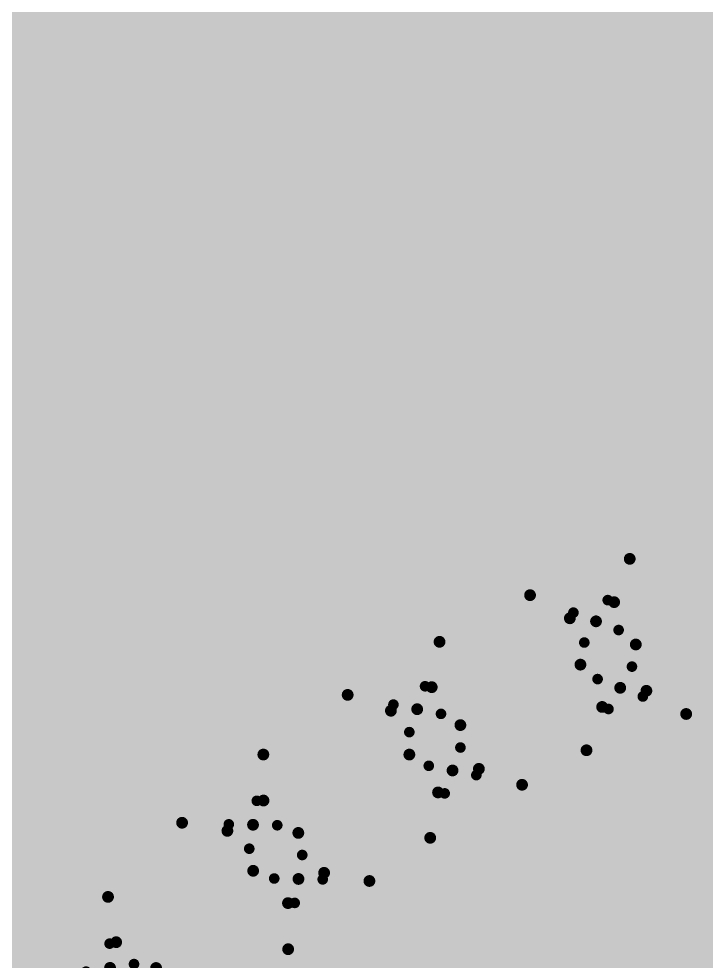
# Model space of a CAD drawing. Header units: millimetres. Extents: x 169 to 355, y 129 to 253.
# Drawn here: x 308.635 to 311.551, y 160.4 to 164.396 of the extents above; entities that cross this region are included whole.
import ezdxf

# ---------------------------------------------------------------- set-up
doc = ezdxf.new("R2010")
doc.units = ezdxf.units.MM
for name, color, linetype in [('BottomLayer', 5, 'Continuous'), ('BottomOverlay', 54, 'Continuous'), ('BottomPaste', 16, 'Continuous'), ('BottomSolder', 6, 'Continuous'), ('Mechanical1', 6, 'Continuous'), ('Mechanical15', 56, 'Continuous'), ('TopOverlay', 2, 'Continuous')]:
    doc.layers.add(name, color=color, linetype=linetype)

# ---------------------------------------------------------------- blocks, each defined once
blk = doc.blocks.new('R0402_NOSILK_B_975')
at = {"layer": 'BottomLayer'}
for points in [[(-0.25, -0.3), (-0.25, 0.3), (-0.75, -0.3), (-0.75, 0.3)], [(0.75, -0.3), (0.75, 0.3), (0.25, -0.3), (0.25, 0.3)]]:
    blk.add_solid(points, dxfattribs=at)
at = {"layer": 'BottomPaste'}
for points in [[(-0.25, -0.3), (-0.25, 0.3), (-0.75, -0.3), (-0.75, 0.3)], [(0.75, -0.3), (0.75, 0.3), (0.25, -0.3), (0.25, 0.3)]]:
    blk.add_solid(points, dxfattribs=at)
at = {"layer": 'BottomSolder'}
for points in [[(-0.1484, -0.4016), (-0.1484, 0.4016), (-0.8516, -0.4016), (-0.8516, 0.4016)], [(0.8516, -0.4016), (0.8516, 0.4016), (0.1484, -0.4016), (0.1484, 0.4016)]]:
    blk.add_solid(points, dxfattribs=at)
at = {"layer": 'Mechanical1', "const_width": 0.1}
for points in [[(-0.52, 0.2999), (-0.52, -0.3001)], [(0.5201, 0.2999), (-0.52, 0.2999)], [(0.5201, 0.2999), (0.5201, -0.3001)], [(0.5201, -0.3001), (-0.52, -0.3001)]]:
    blk.add_lwpolyline(points, dxfattribs=at)
at = {"layer": 'Mechanical1', "const_width": 0.05}
for points in [[(-0.545, 0.2999, 1), (-0.495, 0.2999, 1)], [(-0.545, 0.2999, 1), (-0.495, 0.2999, 1)], [(0.4951, 0.2999, 1), (0.5451, 0.2999, 1)], [(0.4951, 0.2999, 1), (0.5451, 0.2999, 1)], [(-0.545, -0.3001, 1), (-0.495, -0.3001, 1)], [(-0.545, -0.3001, 1), (-0.495, -0.3001, 1)], [(0.4951, -0.3001, 1), (0.5451, -0.3001, 1)], [(0.4951, -0.3001, 1), (0.5451, -0.3001, 1)]]:
    blk.add_lwpolyline(points, format="xyb", close=True, dxfattribs=at)
at = {"layer": 'Mechanical15', "const_width": 0.1}
for points in [[(-0.975, 0.525), (-0.975, -0.525)], [(0.975, 0.525), (-0.975, 0.525)], [(0.975, 0.525), (0.975, -0.525)], [(0, 0.125), (0, -0.125)], [(0.125, 0), (-0.125, 0)], [(0.975, -0.525), (-0.975, -0.525)]]:
    blk.add_lwpolyline(points, dxfattribs=at)
at = {"layer": 'Mechanical15', "const_width": 0.05}
for points in [[(-1, 0.525, 1), (-0.95, 0.525, 1)], [(-1, 0.525, 1), (-0.95, 0.525, 1)], [(0.95, 0.525, 1), (1, 0.525, 1)], [(0.95, 0.525, 1), (1, 0.525, 1)], [(-0.025, 0.125, 1), (0.025, 0.125, 1)], [(-0.15, 0, 1), (-0.1, 0, 1)], [(0.1, 0, 1), (0.15, 0, 1)], [(-0.025, -0.125, 1), (0.025, -0.125, 1)], [(-1, -0.525, 1), (-0.95, -0.525, 1)], [(-1, -0.525, 1), (-0.95, -0.525, 1)], [(0.95, -0.525, 1), (1, -0.525, 1)], [(0.95, -0.525, 1), (1, -0.525, 1)]]:
    blk.add_lwpolyline(points, format="xyb", close=True, dxfattribs=at)
blk = doc.blocks.new('R0201________B_1010')
at = {"layer": 'BottomLayer'}
for points in [[(-0.075, -0.15), (-0.075, 0.15), (-0.375, -0.15), (-0.375, 0.15)], [(0.375, -0.15), (0.375, 0.15), (0.075, -0.15), (0.075, 0.15)]]:
    blk.add_solid(points, dxfattribs=at)
at = {"layer": 'BottomPaste'}
for points in [[(-0.075, -0.15), (-0.075, 0.15), (-0.375, -0.15), (-0.375, 0.15)], [(0.375, -0.15), (0.375, 0.15), (0.075, -0.15), (0.075, 0.15)]]:
    blk.add_solid(points, dxfattribs=at)
at = {"layer": 'BottomSolder'}
for points in [[(0.0266, -0.2516), (0.0266, 0.2516), (-0.4766, -0.2516), (-0.4766, 0.2516)], [(0.4766, -0.2516), (0.4766, 0.2516), (-0.0266, -0.2516), (-0.0266, 0.2516)]]:
    blk.add_solid(points, dxfattribs=at)
at = {"layer": 'Mechanical1', "const_width": 0.1}
for points in [[(-0.2999, 0.1499), (-0.2999, -0.15)], [(0.3001, 0.1499), (-0.2999, 0.1499)], [(0.3001, 0.1499), (0.3001, -0.15)], [(0.3001, -0.15), (-0.2999, -0.15)]]:
    blk.add_lwpolyline(points, dxfattribs=at)
at = {"layer": 'Mechanical1', "const_width": 0.05}
for points in [[(-0.3249, 0.1499, 1), (-0.2749, 0.1499, 1)], [(-0.3249, 0.1499, 1), (-0.2749, 0.1499, 1)], [(0.2751, 0.1499, 1), (0.3251, 0.1499, 1)], [(0.2751, 0.1499, 1), (0.3251, 0.1499, 1)], [(-0.3249, -0.15, 1), (-0.2749, -0.15, 1)], [(-0.3249, -0.15, 1), (-0.2749, -0.15, 1)], [(0.2751, -0.15, 1), (0.3251, -0.15, 1)], [(0.2751, -0.15, 1), (0.3251, -0.15, 1)]]:
    blk.add_lwpolyline(points, format="xyb", close=True, dxfattribs=at)
at = {"layer": 'Mechanical15', "const_width": 0.1}
for points in [[(-0.625, 0.4), (-0.625, -0.4)], [(0.625, 0.4), (-0.625, 0.4)], [(0.625, 0.4), (0.625, -0.4)], [(0, 0.15), (0, -0.15)], [(0.15, 0), (-0.15, 0)], [(0.625, -0.4), (-0.625, -0.4)]]:
    blk.add_lwpolyline(points, dxfattribs=at)
at = {"layer": 'Mechanical15', "const_width": 0.05}
for points in [[(-0.65, 0.4, 1), (-0.6, 0.4, 1)], [(-0.65, 0.4, 1), (-0.6, 0.4, 1)], [(0.6, 0.4, 1), (0.65, 0.4, 1)], [(0.6, 0.4, 1), (0.65, 0.4, 1)], [(-0.025, 0.15, 1), (0.025, 0.15, 1)], [(-0.175, 0, 1), (-0.125, 0, 1)], [(0.125, 0, 1), (0.175, 0, 1)], [(-0.025, -0.15, 1), (0.025, -0.15, 1)], [(-0.65, -0.4, 1), (-0.6, -0.4, 1)], [(-0.65, -0.4, 1), (-0.6, -0.4, 1)], [(0.6, -0.4, 1), (0.65, -0.4, 1)], [(0.6, -0.4, 1), (0.65, -0.4, 1)]]:
    blk.add_lwpolyline(points, format="xyb", close=True, dxfattribs=at)
blk = doc.blocks.new('R0201________B_1011')
at = {"layer": 'BottomLayer'}
for points in [[(-0.075, -0.15), (-0.075, 0.15), (-0.375, -0.15), (-0.375, 0.15)], [(0.375, -0.15), (0.375, 0.15), (0.075, -0.15), (0.075, 0.15)]]:
    blk.add_solid(points, dxfattribs=at)
at = {"layer": 'BottomPaste'}
for points in [[(-0.075, -0.15), (-0.075, 0.15), (-0.375, -0.15), (-0.375, 0.15)], [(0.375, -0.15), (0.375, 0.15), (0.075, -0.15), (0.075, 0.15)]]:
    blk.add_solid(points, dxfattribs=at)
at = {"layer": 'BottomSolder'}
for points in [[(0.0266, -0.2516), (0.0266, 0.2516), (-0.4766, -0.2516), (-0.4766, 0.2516)], [(0.4766, -0.2516), (0.4766, 0.2516), (-0.0266, -0.2516), (-0.0266, 0.2516)]]:
    blk.add_solid(points, dxfattribs=at)
at = {"layer": 'Mechanical1', "const_width": 0.1}
for points in [[(-0.2999, 0.1499), (-0.2999, -0.15)], [(0.3001, 0.1499), (-0.2999, 0.1499)], [(0.3001, 0.1499), (0.3001, -0.15)], [(0.3001, -0.15), (-0.2999, -0.15)]]:
    blk.add_lwpolyline(points, dxfattribs=at)
at = {"layer": 'Mechanical1', "const_width": 0.05}
for points in [[(-0.3249, 0.1499, 1), (-0.2749, 0.1499, 1)], [(-0.3249, 0.1499, 1), (-0.2749, 0.1499, 1)], [(0.2751, 0.1499, 1), (0.3251, 0.1499, 1)], [(0.2751, 0.1499, 1), (0.3251, 0.1499, 1)], [(-0.3249, -0.15, 1), (-0.2749, -0.15, 1)], [(-0.3249, -0.15, 1), (-0.2749, -0.15, 1)], [(0.2751, -0.15, 1), (0.3251, -0.15, 1)], [(0.2751, -0.15, 1), (0.3251, -0.15, 1)]]:
    blk.add_lwpolyline(points, format="xyb", close=True, dxfattribs=at)
at = {"layer": 'Mechanical15', "const_width": 0.1}
for points in [[(-0.625, 0.4), (-0.625, -0.4)], [(0.625, 0.4), (-0.625, 0.4)], [(0.625, 0.4), (0.625, -0.4)], [(0, 0.15), (0, -0.15)], [(0.15, 0), (-0.15, 0)], [(0.625, -0.4), (-0.625, -0.4)]]:
    blk.add_lwpolyline(points, dxfattribs=at)
at = {"layer": 'Mechanical15', "const_width": 0.05}
for points in [[(-0.65, 0.4, 1), (-0.6, 0.4, 1)], [(-0.65, 0.4, 1), (-0.6, 0.4, 1)], [(0.6, 0.4, 1), (0.65, 0.4, 1)], [(0.6, 0.4, 1), (0.65, 0.4, 1)], [(-0.025, 0.15, 1), (0.025, 0.15, 1)], [(-0.175, 0, 1), (-0.125, 0, 1)], [(0.125, 0, 1), (0.175, 0, 1)], [(-0.025, -0.15, 1), (0.025, -0.15, 1)], [(-0.65, -0.4, 1), (-0.6, -0.4, 1)], [(-0.65, -0.4, 1), (-0.6, -0.4, 1)], [(0.6, -0.4, 1), (0.65, -0.4, 1)], [(0.6, -0.4, 1), (0.65, -0.4, 1)]]:
    blk.add_lwpolyline(points, format="xyb", close=True, dxfattribs=at)
blk = doc.blocks.new('R0201________B_1012')
at = {"layer": 'BottomLayer'}
for points in [[(-0.075, -0.15), (-0.075, 0.15), (-0.375, -0.15), (-0.375, 0.15)], [(0.375, -0.15), (0.375, 0.15), (0.075, -0.15), (0.075, 0.15)]]:
    blk.add_solid(points, dxfattribs=at)
at = {"layer": 'BottomPaste'}
for points in [[(-0.075, -0.15), (-0.075, 0.15), (-0.375, -0.15), (-0.375, 0.15)], [(0.375, -0.15), (0.375, 0.15), (0.075, -0.15), (0.075, 0.15)]]:
    blk.add_solid(points, dxfattribs=at)
at = {"layer": 'BottomSolder'}
for points in [[(0.0266, -0.2516), (0.0266, 0.2516), (-0.4766, -0.2516), (-0.4766, 0.2516)], [(0.4766, -0.2516), (0.4766, 0.2516), (-0.0266, -0.2516), (-0.0266, 0.2516)]]:
    blk.add_solid(points, dxfattribs=at)
at = {"layer": 'Mechanical1', "const_width": 0.1}
for points in [[(-0.2999, 0.1499), (-0.2999, -0.15)], [(0.3001, 0.1499), (-0.2999, 0.1499)], [(0.3001, 0.1499), (0.3001, -0.15)], [(0.3001, -0.15), (-0.2999, -0.15)]]:
    blk.add_lwpolyline(points, dxfattribs=at)
at = {"layer": 'Mechanical1', "const_width": 0.05}
for points in [[(-0.3249, 0.1499, 1), (-0.2749, 0.1499, 1)], [(-0.3249, 0.1499, 1), (-0.2749, 0.1499, 1)], [(0.2751, 0.1499, 1), (0.3251, 0.1499, 1)], [(0.2751, 0.1499, 1), (0.3251, 0.1499, 1)], [(-0.3249, -0.15, 1), (-0.2749, -0.15, 1)], [(-0.3249, -0.15, 1), (-0.2749, -0.15, 1)], [(0.2751, -0.15, 1), (0.3251, -0.15, 1)], [(0.2751, -0.15, 1), (0.3251, -0.15, 1)]]:
    blk.add_lwpolyline(points, format="xyb", close=True, dxfattribs=at)
at = {"layer": 'Mechanical15', "const_width": 0.1}
for points in [[(-0.625, 0.4), (-0.625, -0.4)], [(0.625, 0.4), (-0.625, 0.4)], [(0.625, 0.4), (0.625, -0.4)], [(0, 0.15), (0, -0.15)], [(0.15, 0), (-0.15, 0)], [(0.625, -0.4), (-0.625, -0.4)]]:
    blk.add_lwpolyline(points, dxfattribs=at)
at = {"layer": 'Mechanical15', "const_width": 0.05}
for points in [[(-0.65, 0.4, 1), (-0.6, 0.4, 1)], [(-0.65, 0.4, 1), (-0.6, 0.4, 1)], [(0.6, 0.4, 1), (0.65, 0.4, 1)], [(0.6, 0.4, 1), (0.65, 0.4, 1)], [(-0.025, 0.15, 1), (0.025, 0.15, 1)], [(-0.175, 0, 1), (-0.125, 0, 1)], [(0.125, 0, 1), (0.175, 0, 1)], [(-0.025, -0.15, 1), (0.025, -0.15, 1)], [(-0.65, -0.4, 1), (-0.6, -0.4, 1)], [(-0.65, -0.4, 1), (-0.6, -0.4, 1)], [(0.6, -0.4, 1), (0.65, -0.4, 1)], [(0.6, -0.4, 1), (0.65, -0.4, 1)]]:
    blk.add_lwpolyline(points, format="xyb", close=True, dxfattribs=at)
blk = doc.blocks.new('R0201________B_1013')
at = {"layer": 'BottomLayer'}
for points in [[(-0.075, -0.15), (-0.075, 0.15), (-0.375, -0.15), (-0.375, 0.15)], [(0.375, -0.15), (0.375, 0.15), (0.075, -0.15), (0.075, 0.15)]]:
    blk.add_solid(points, dxfattribs=at)
at = {"layer": 'BottomPaste'}
for points in [[(-0.075, -0.15), (-0.075, 0.15), (-0.375, -0.15), (-0.375, 0.15)], [(0.375, -0.15), (0.375, 0.15), (0.075, -0.15), (0.075, 0.15)]]:
    blk.add_solid(points, dxfattribs=at)
at = {"layer": 'BottomSolder'}
for points in [[(0.0266, -0.2516), (0.0266, 0.2516), (-0.4766, -0.2516), (-0.4766, 0.2516)], [(0.4766, -0.2516), (0.4766, 0.2516), (-0.0266, -0.2516), (-0.0266, 0.2516)]]:
    blk.add_solid(points, dxfattribs=at)
at = {"layer": 'Mechanical1', "const_width": 0.1}
for points in [[(-0.2999, 0.1499), (-0.2999, -0.15)], [(0.3001, 0.1499), (-0.2999, 0.1499)], [(0.3001, 0.1499), (0.3001, -0.15)], [(0.3001, -0.15), (-0.2999, -0.15)]]:
    blk.add_lwpolyline(points, dxfattribs=at)
at = {"layer": 'Mechanical1', "const_width": 0.05}
for points in [[(-0.3249, 0.1499, 1), (-0.2749, 0.1499, 1)], [(-0.3249, 0.1499, 1), (-0.2749, 0.1499, 1)], [(0.2751, 0.1499, 1), (0.3251, 0.1499, 1)], [(0.2751, 0.1499, 1), (0.3251, 0.1499, 1)], [(-0.3249, -0.15, 1), (-0.2749, -0.15, 1)], [(-0.3249, -0.15, 1), (-0.2749, -0.15, 1)], [(0.2751, -0.15, 1), (0.3251, -0.15, 1)], [(0.2751, -0.15, 1), (0.3251, -0.15, 1)]]:
    blk.add_lwpolyline(points, format="xyb", close=True, dxfattribs=at)
at = {"layer": 'Mechanical15', "const_width": 0.1}
for points in [[(-0.625, 0.4), (-0.625, -0.4)], [(0.625, 0.4), (-0.625, 0.4)], [(0.625, 0.4), (0.625, -0.4)], [(0, 0.15), (0, -0.15)], [(0.15, 0), (-0.15, 0)], [(0.625, -0.4), (-0.625, -0.4)]]:
    blk.add_lwpolyline(points, dxfattribs=at)
at = {"layer": 'Mechanical15', "const_width": 0.05}
for points in [[(-0.65, 0.4, 1), (-0.6, 0.4, 1)], [(-0.65, 0.4, 1), (-0.6, 0.4, 1)], [(0.6, 0.4, 1), (0.65, 0.4, 1)], [(0.6, 0.4, 1), (0.65, 0.4, 1)], [(-0.025, 0.15, 1), (0.025, 0.15, 1)], [(-0.175, 0, 1), (-0.125, 0, 1)], [(0.125, 0, 1), (0.175, 0, 1)], [(-0.025, -0.15, 1), (0.025, -0.15, 1)], [(-0.65, -0.4, 1), (-0.6, -0.4, 1)], [(-0.65, -0.4, 1), (-0.6, -0.4, 1)], [(0.6, -0.4, 1), (0.65, -0.4, 1)], [(0.6, -0.4, 1), (0.65, -0.4, 1)]]:
    blk.add_lwpolyline(points, format="xyb", close=True, dxfattribs=at)
blk = doc.blocks.new('R01005_B_1055')
at = {"layer": 'BottomLayer', "const_width": 0.0225}
for points in [[(-0.2287, 0.0775, 1), (-0.2063, 0.0775, 1)], [(-0.0937, 0.0775, 1), (-0.0712, 0.0775, 1)], [(0.0712, 0.0775, 1), (0.0937, 0.0775, 1)], [(0.2063, 0.0775, 1), (0.2287, 0.0775, 1)], [(-0.2287, -0.0775, 1), (-0.2063, -0.0775, 1)], [(-0.0937, -0.0775, 1), (-0.0712, -0.0775, 1)], [(0.0712, -0.0775, 1), (0.0937, -0.0775, 1)], [(0.2063, -0.0775, 1), (0.2287, -0.0775, 1)]]:
    blk.add_lwpolyline(points, format="xyb", close=True, dxfattribs=at)
at = {"layer": 'BottomLayer'}
for points in [[(-0.0825, -0.1), (-0.0825, 0.1), (-0.2175, -0.1), (-0.2175, 0.1)], [(0.2175, -0.1), (0.2175, 0.1), (0.0825, -0.1), (0.0825, 0.1)], [(-0.06, -0.0775), (-0.06, 0.0775), (-0.24, -0.0775), (-0.24, 0.0775)], [(0.24, -0.0775), (0.24, 0.0775), (0.06, -0.0775), (0.06, 0.0775)]]:
    blk.add_solid(points, dxfattribs=at)
at = {"layer": 'BottomPaste', "const_width": 0.0225}
for points in [[(-0.2287, 0.0775, 1), (-0.2063, 0.0775, 1)], [(-0.0937, 0.0775, 1), (-0.0712, 0.0775, 1)], [(0.0712, 0.0775, 1), (0.0937, 0.0775, 1)], [(0.2063, 0.0775, 1), (0.2287, 0.0775, 1)], [(-0.2287, -0.0775, 1), (-0.2063, -0.0775, 1)], [(-0.0937, -0.0775, 1), (-0.0712, -0.0775, 1)], [(0.0712, -0.0775, 1), (0.0937, -0.0775, 1)], [(0.2063, -0.0775, 1), (0.2287, -0.0775, 1)]]:
    blk.add_lwpolyline(points, format="xyb", close=True, dxfattribs=at)
at = {"layer": 'BottomPaste'}
for points in [[(-0.0825, -0.1), (-0.0825, 0.1), (-0.2175, -0.1), (-0.2175, 0.1)], [(0.2175, -0.1), (0.2175, 0.1), (0.0825, -0.1), (0.0825, 0.1)], [(-0.06, -0.0775), (-0.06, 0.0775), (-0.24, -0.0775), (-0.24, 0.0775)], [(0.24, -0.0775), (0.24, 0.0775), (0.06, -0.0775), (0.06, 0.0775)]]:
    blk.add_solid(points, dxfattribs=at)
at = {"layer": 'BottomSolder', "const_width": 0.1241}
for points in [[(-0.2795, 0.0775, 1), (-0.1555, 0.0775, 1)], [(-0.1445, 0.0775, 1), (-0.0204, 0.0775, 1)], [(0.0204, 0.0775, 1), (0.1445, 0.0775, 1)], [(0.1555, 0.0775, 1), (0.2795, 0.0775, 1)], [(-0.2795, -0.0775, 1), (-0.1555, -0.0775, 1)], [(-0.1445, -0.0775, 1), (-0.0204, -0.0775, 1)], [(0.0204, -0.0775, 1), (0.1445, -0.0775, 1)], [(0.1555, -0.0775, 1), (0.2795, -0.0775, 1)]]:
    blk.add_lwpolyline(points, format="xyb", close=True, dxfattribs=at)
at = {"layer": 'BottomSolder'}
for points in [[(-0.0825, -0.2016), (-0.0825, 0.2016), (-0.2175, -0.2016), (-0.2175, 0.2016)], [(0.2175, -0.2016), (0.2175, 0.2016), (0.0825, -0.2016), (0.0825, 0.2016)], [(0.0416, -0.0775), (0.0416, 0.0775), (-0.3416, -0.0775), (-0.3416, 0.0775)], [(0.3416, -0.0775), (0.3416, 0.0775), (-0.0416, -0.0775), (-0.0416, 0.0775)]]:
    blk.add_solid(points, dxfattribs=at)
at = {"layer": 'Mechanical1', "const_width": 0.05}
for points in [[(-0.1999, 0.0999), (-0.1999, -0.1001)], [(0.2001, 0.0999), (-0.1999, 0.0999)], [(0.2001, 0.0999), (0.2001, -0.1001)], [(0.2001, -0.1001), (-0.1999, -0.1001)]]:
    blk.add_lwpolyline(points, dxfattribs=at)
at = {"layer": 'Mechanical1', "const_width": 0.025}
for points in [[(-0.2124, 0.0999, 1), (-0.1874, 0.0999, 1)], [(-0.2124, 0.0999, 1), (-0.1874, 0.0999, 1)], [(0.1876, 0.0999, 1), (0.2126, 0.0999, 1)], [(0.1876, 0.0999, 1), (0.2126, 0.0999, 1)], [(-0.2124, -0.1001, 1), (-0.1874, -0.1001, 1)], [(-0.2124, -0.1001, 1), (-0.1874, -0.1001, 1)], [(0.1876, -0.1001, 1), (0.2126, -0.1001, 1)], [(0.1876, -0.1001, 1), (0.2126, -0.1001, 1)]]:
    blk.add_lwpolyline(points, format="xyb", close=True, dxfattribs=at)
at = {"layer": 'Mechanical15', "const_width": 0.05}
for points in [[(-0.35, 0.225), (-0.35, -0.225)], [(0.35, 0.225), (-0.35, 0.225)], [(0.35, 0.225), (0.35, -0.225)], [(0, 0.125), (0, -0.125)], [(0.15, 0), (-0.15, 0)], [(0.35, -0.225), (-0.35, -0.225)]]:
    blk.add_lwpolyline(points, dxfattribs=at)
at = {"layer": 'Mechanical15', "const_width": 0.025}
for points in [[(-0.3625, 0.225, 1), (-0.3375, 0.225, 1)], [(-0.3625, 0.225, 1), (-0.3375, 0.225, 1)], [(0.3375, 0.225, 1), (0.3625, 0.225, 1)], [(0.3375, 0.225, 1), (0.3625, 0.225, 1)], [(-0.0125, 0.125, 1), (0.0125, 0.125, 1)], [(-0.1625, 0, 1), (-0.1375, 0, 1)], [(0.1375, 0, 1), (0.1625, 0, 1)], [(-0.0125, -0.125, 1), (0.0125, -0.125, 1)], [(-0.3625, -0.225, 1), (-0.3375, -0.225, 1)], [(-0.3625, -0.225, 1), (-0.3375, -0.225, 1)], [(0.3375, -0.225, 1), (0.3625, -0.225, 1)], [(0.3375, -0.225, 1), (0.3625, -0.225, 1)]]:
    blk.add_lwpolyline(points, format="xyb", close=True, dxfattribs=at)
blk = doc.blocks.new('R01005_B_1056')
at = {"layer": 'BottomLayer', "const_width": 0.0225}
for points in [[(-0.2287, 0.0775, 1), (-0.2063, 0.0775, 1)], [(-0.0937, 0.0775, 1), (-0.0712, 0.0775, 1)], [(0.0712, 0.0775, 1), (0.0937, 0.0775, 1)], [(0.2063, 0.0775, 1), (0.2287, 0.0775, 1)], [(-0.2287, -0.0775, 1), (-0.2063, -0.0775, 1)], [(-0.0937, -0.0775, 1), (-0.0712, -0.0775, 1)], [(0.0712, -0.0775, 1), (0.0937, -0.0775, 1)], [(0.2063, -0.0775, 1), (0.2287, -0.0775, 1)]]:
    blk.add_lwpolyline(points, format="xyb", close=True, dxfattribs=at)
at = {"layer": 'BottomLayer'}
for points in [[(-0.0825, -0.1), (-0.0825, 0.1), (-0.2175, -0.1), (-0.2175, 0.1)], [(0.2175, -0.1), (0.2175, 0.1), (0.0825, -0.1), (0.0825, 0.1)], [(-0.06, -0.0775), (-0.06, 0.0775), (-0.24, -0.0775), (-0.24, 0.0775)], [(0.24, -0.0775), (0.24, 0.0775), (0.06, -0.0775), (0.06, 0.0775)]]:
    blk.add_solid(points, dxfattribs=at)
at = {"layer": 'BottomPaste', "const_width": 0.0225}
for points in [[(-0.2287, 0.0775, 1), (-0.2063, 0.0775, 1)], [(-0.0937, 0.0775, 1), (-0.0712, 0.0775, 1)], [(0.0712, 0.0775, 1), (0.0937, 0.0775, 1)], [(0.2063, 0.0775, 1), (0.2287, 0.0775, 1)], [(-0.2287, -0.0775, 1), (-0.2063, -0.0775, 1)], [(-0.0937, -0.0775, 1), (-0.0712, -0.0775, 1)], [(0.0712, -0.0775, 1), (0.0937, -0.0775, 1)], [(0.2063, -0.0775, 1), (0.2287, -0.0775, 1)]]:
    blk.add_lwpolyline(points, format="xyb", close=True, dxfattribs=at)
at = {"layer": 'BottomPaste'}
for points in [[(-0.0825, -0.1), (-0.0825, 0.1), (-0.2175, -0.1), (-0.2175, 0.1)], [(0.2175, -0.1), (0.2175, 0.1), (0.0825, -0.1), (0.0825, 0.1)], [(-0.06, -0.0775), (-0.06, 0.0775), (-0.24, -0.0775), (-0.24, 0.0775)], [(0.24, -0.0775), (0.24, 0.0775), (0.06, -0.0775), (0.06, 0.0775)]]:
    blk.add_solid(points, dxfattribs=at)
at = {"layer": 'BottomSolder', "const_width": 0.1241}
for points in [[(-0.2795, 0.0775, 1), (-0.1555, 0.0775, 1)], [(-0.1445, 0.0775, 1), (-0.0204, 0.0775, 1)], [(0.0204, 0.0775, 1), (0.1445, 0.0775, 1)], [(0.1555, 0.0775, 1), (0.2795, 0.0775, 1)], [(-0.2795, -0.0775, 1), (-0.1555, -0.0775, 1)], [(-0.1445, -0.0775, 1), (-0.0204, -0.0775, 1)], [(0.0204, -0.0775, 1), (0.1445, -0.0775, 1)], [(0.1555, -0.0775, 1), (0.2795, -0.0775, 1)]]:
    blk.add_lwpolyline(points, format="xyb", close=True, dxfattribs=at)
at = {"layer": 'BottomSolder'}
for points in [[(-0.0825, -0.2016), (-0.0825, 0.2016), (-0.2175, -0.2016), (-0.2175, 0.2016)], [(0.2175, -0.2016), (0.2175, 0.2016), (0.0825, -0.2016), (0.0825, 0.2016)], [(0.0416, -0.0775), (0.0416, 0.0775), (-0.3416, -0.0775), (-0.3416, 0.0775)], [(0.3416, -0.0775), (0.3416, 0.0775), (-0.0416, -0.0775), (-0.0416, 0.0775)]]:
    blk.add_solid(points, dxfattribs=at)
at = {"layer": 'Mechanical1', "const_width": 0.05}
for points in [[(-0.1999, 0.0999), (-0.1999, -0.1001)], [(0.2001, 0.0999), (-0.1999, 0.0999)], [(0.2001, 0.0999), (0.2001, -0.1001)], [(0.2001, -0.1001), (-0.1999, -0.1001)]]:
    blk.add_lwpolyline(points, dxfattribs=at)
at = {"layer": 'Mechanical1', "const_width": 0.025}
for points in [[(-0.2124, 0.0999, 1), (-0.1874, 0.0999, 1)], [(-0.2124, 0.0999, 1), (-0.1874, 0.0999, 1)], [(0.1876, 0.0999, 1), (0.2126, 0.0999, 1)], [(0.1876, 0.0999, 1), (0.2126, 0.0999, 1)], [(-0.2124, -0.1001, 1), (-0.1874, -0.1001, 1)], [(-0.2124, -0.1001, 1), (-0.1874, -0.1001, 1)], [(0.1876, -0.1001, 1), (0.2126, -0.1001, 1)], [(0.1876, -0.1001, 1), (0.2126, -0.1001, 1)]]:
    blk.add_lwpolyline(points, format="xyb", close=True, dxfattribs=at)
at = {"layer": 'Mechanical15', "const_width": 0.05}
for points in [[(-0.35, 0.225), (-0.35, -0.225)], [(0.35, 0.225), (-0.35, 0.225)], [(0.35, 0.225), (0.35, -0.225)], [(0, 0.125), (0, -0.125)], [(0.15, 0), (-0.15, 0)], [(0.35, -0.225), (-0.35, -0.225)]]:
    blk.add_lwpolyline(points, dxfattribs=at)
at = {"layer": 'Mechanical15', "const_width": 0.025}
for points in [[(-0.3625, 0.225, 1), (-0.3375, 0.225, 1)], [(-0.3625, 0.225, 1), (-0.3375, 0.225, 1)], [(0.3375, 0.225, 1), (0.3625, 0.225, 1)], [(0.3375, 0.225, 1), (0.3625, 0.225, 1)], [(-0.0125, 0.125, 1), (0.0125, 0.125, 1)], [(-0.1625, 0, 1), (-0.1375, 0, 1)], [(0.1375, 0, 1), (0.1625, 0, 1)], [(-0.0125, -0.125, 1), (0.0125, -0.125, 1)], [(-0.3625, -0.225, 1), (-0.3375, -0.225, 1)], [(-0.3625, -0.225, 1), (-0.3375, -0.225, 1)], [(0.3375, -0.225, 1), (0.3625, -0.225, 1)], [(0.3375, -0.225, 1), (0.3625, -0.225, 1)]]:
    blk.add_lwpolyline(points, format="xyb", close=True, dxfattribs=at)
blk = doc.blocks.new('R01005_B_1057')
at = {"layer": 'BottomLayer', "const_width": 0.0225}
for points in [[(-0.2287, 0.0775, 1), (-0.2063, 0.0775, 1)], [(-0.0937, 0.0775, 1), (-0.0712, 0.0775, 1)], [(0.0712, 0.0775, 1), (0.0937, 0.0775, 1)], [(0.2063, 0.0775, 1), (0.2287, 0.0775, 1)], [(-0.2287, -0.0775, 1), (-0.2063, -0.0775, 1)], [(-0.0937, -0.0775, 1), (-0.0712, -0.0775, 1)], [(0.0712, -0.0775, 1), (0.0937, -0.0775, 1)], [(0.2063, -0.0775, 1), (0.2287, -0.0775, 1)]]:
    blk.add_lwpolyline(points, format="xyb", close=True, dxfattribs=at)
at = {"layer": 'BottomLayer'}
for points in [[(-0.0825, -0.1), (-0.0825, 0.1), (-0.2175, -0.1), (-0.2175, 0.1)], [(0.2175, -0.1), (0.2175, 0.1), (0.0825, -0.1), (0.0825, 0.1)], [(-0.06, -0.0775), (-0.06, 0.0775), (-0.24, -0.0775), (-0.24, 0.0775)], [(0.24, -0.0775), (0.24, 0.0775), (0.06, -0.0775), (0.06, 0.0775)]]:
    blk.add_solid(points, dxfattribs=at)
at = {"layer": 'BottomPaste', "const_width": 0.0225}
for points in [[(-0.2287, 0.0775, 1), (-0.2063, 0.0775, 1)], [(-0.0937, 0.0775, 1), (-0.0712, 0.0775, 1)], [(0.0712, 0.0775, 1), (0.0937, 0.0775, 1)], [(0.2063, 0.0775, 1), (0.2287, 0.0775, 1)], [(-0.2287, -0.0775, 1), (-0.2063, -0.0775, 1)], [(-0.0937, -0.0775, 1), (-0.0712, -0.0775, 1)], [(0.0712, -0.0775, 1), (0.0937, -0.0775, 1)], [(0.2063, -0.0775, 1), (0.2287, -0.0775, 1)]]:
    blk.add_lwpolyline(points, format="xyb", close=True, dxfattribs=at)
at = {"layer": 'BottomPaste'}
for points in [[(-0.0825, -0.1), (-0.0825, 0.1), (-0.2175, -0.1), (-0.2175, 0.1)], [(0.2175, -0.1), (0.2175, 0.1), (0.0825, -0.1), (0.0825, 0.1)], [(-0.06, -0.0775), (-0.06, 0.0775), (-0.24, -0.0775), (-0.24, 0.0775)], [(0.24, -0.0775), (0.24, 0.0775), (0.06, -0.0775), (0.06, 0.0775)]]:
    blk.add_solid(points, dxfattribs=at)
at = {"layer": 'BottomSolder', "const_width": 0.1241}
for points in [[(-0.2795, 0.0775, 1), (-0.1555, 0.0775, 1)], [(-0.1445, 0.0775, 1), (-0.0204, 0.0775, 1)], [(0.0204, 0.0775, 1), (0.1445, 0.0775, 1)], [(0.1555, 0.0775, 1), (0.2795, 0.0775, 1)], [(-0.2795, -0.0775, 1), (-0.1555, -0.0775, 1)], [(-0.1445, -0.0775, 1), (-0.0204, -0.0775, 1)], [(0.0204, -0.0775, 1), (0.1445, -0.0775, 1)], [(0.1555, -0.0775, 1), (0.2795, -0.0775, 1)]]:
    blk.add_lwpolyline(points, format="xyb", close=True, dxfattribs=at)
at = {"layer": 'BottomSolder'}
for points in [[(-0.0825, -0.2016), (-0.0825, 0.2016), (-0.2175, -0.2016), (-0.2175, 0.2016)], [(0.2175, -0.2016), (0.2175, 0.2016), (0.0825, -0.2016), (0.0825, 0.2016)], [(0.0416, -0.0775), (0.0416, 0.0775), (-0.3416, -0.0775), (-0.3416, 0.0775)], [(0.3416, -0.0775), (0.3416, 0.0775), (-0.0416, -0.0775), (-0.0416, 0.0775)]]:
    blk.add_solid(points, dxfattribs=at)
at = {"layer": 'Mechanical1', "const_width": 0.05}
for points in [[(-0.1999, 0.0999), (-0.1999, -0.1001)], [(0.2001, 0.0999), (-0.1999, 0.0999)], [(0.2001, 0.0999), (0.2001, -0.1001)], [(0.2001, -0.1001), (-0.1999, -0.1001)]]:
    blk.add_lwpolyline(points, dxfattribs=at)
at = {"layer": 'Mechanical1', "const_width": 0.025}
for points in [[(-0.2124, 0.0999, 1), (-0.1874, 0.0999, 1)], [(-0.2124, 0.0999, 1), (-0.1874, 0.0999, 1)], [(0.1876, 0.0999, 1), (0.2126, 0.0999, 1)], [(0.1876, 0.0999, 1), (0.2126, 0.0999, 1)], [(-0.2124, -0.1001, 1), (-0.1874, -0.1001, 1)], [(-0.2124, -0.1001, 1), (-0.1874, -0.1001, 1)], [(0.1876, -0.1001, 1), (0.2126, -0.1001, 1)], [(0.1876, -0.1001, 1), (0.2126, -0.1001, 1)]]:
    blk.add_lwpolyline(points, format="xyb", close=True, dxfattribs=at)
at = {"layer": 'Mechanical15', "const_width": 0.05}
for points in [[(-0.35, 0.225), (-0.35, -0.225)], [(0.35, 0.225), (-0.35, 0.225)], [(0.35, 0.225), (0.35, -0.225)], [(0, 0.125), (0, -0.125)], [(0.15, 0), (-0.15, 0)], [(0.35, -0.225), (-0.35, -0.225)]]:
    blk.add_lwpolyline(points, dxfattribs=at)
at = {"layer": 'Mechanical15', "const_width": 0.025}
for points in [[(-0.3625, 0.225, 1), (-0.3375, 0.225, 1)], [(-0.3625, 0.225, 1), (-0.3375, 0.225, 1)], [(0.3375, 0.225, 1), (0.3625, 0.225, 1)], [(0.3375, 0.225, 1), (0.3625, 0.225, 1)], [(-0.0125, 0.125, 1), (0.0125, 0.125, 1)], [(-0.1625, 0, 1), (-0.1375, 0, 1)], [(0.1375, 0, 1), (0.1625, 0, 1)], [(-0.0125, -0.125, 1), (0.0125, -0.125, 1)], [(-0.3625, -0.225, 1), (-0.3375, -0.225, 1)], [(-0.3625, -0.225, 1), (-0.3375, -0.225, 1)], [(0.3375, -0.225, 1), (0.3625, -0.225, 1)], [(0.3375, -0.225, 1), (0.3625, -0.225, 1)]]:
    blk.add_lwpolyline(points, format="xyb", close=True, dxfattribs=at)
blk = doc.blocks.new('R01005_B_1070')
at = {"layer": 'BottomLayer', "const_width": 0.0225}
for points in [[(-0.2288, 0.0775, 1), (-0.2063, 0.0775, 1)], [(-0.0938, 0.0775, 1), (-0.0713, 0.0775, 1)], [(0.0713, 0.0775, 1), (0.0938, 0.0775, 1)], [(0.2063, 0.0775, 1), (0.2288, 0.0775, 1)], [(-0.2288, -0.0775, 1), (-0.2063, -0.0775, 1)], [(-0.0938, -0.0775, 1), (-0.0713, -0.0775, 1)], [(0.0713, -0.0775, 1), (0.0938, -0.0775, 1)], [(0.2063, -0.0775, 1), (0.2288, -0.0775, 1)]]:
    blk.add_lwpolyline(points, format="xyb", close=True, dxfattribs=at)
at = {"layer": 'BottomLayer'}
for points in [[(-0.0825, -0.1), (-0.0825, 0.1), (-0.2175, -0.1), (-0.2175, 0.1)], [(0.2175, -0.1), (0.2175, 0.1), (0.0825, -0.1), (0.0825, 0.1)], [(-0.06, -0.0775), (-0.06, 0.0775), (-0.24, -0.0775), (-0.24, 0.0775)], [(0.24, -0.0775), (0.24, 0.0775), (0.06, -0.0775), (0.06, 0.0775)]]:
    blk.add_solid(points, dxfattribs=at)
at = {"layer": 'BottomPaste', "const_width": 0.0225}
for points in [[(-0.2288, 0.0775, 1), (-0.2063, 0.0775, 1)], [(-0.0938, 0.0775, 1), (-0.0713, 0.0775, 1)], [(0.0713, 0.0775, 1), (0.0938, 0.0775, 1)], [(0.2063, 0.0775, 1), (0.2288, 0.0775, 1)], [(-0.2288, -0.0775, 1), (-0.2063, -0.0775, 1)], [(-0.0938, -0.0775, 1), (-0.0713, -0.0775, 1)], [(0.0713, -0.0775, 1), (0.0938, -0.0775, 1)], [(0.2063, -0.0775, 1), (0.2288, -0.0775, 1)]]:
    blk.add_lwpolyline(points, format="xyb", close=True, dxfattribs=at)
at = {"layer": 'BottomPaste'}
for points in [[(-0.0825, -0.1), (-0.0825, 0.1), (-0.2175, -0.1), (-0.2175, 0.1)], [(0.2175, -0.1), (0.2175, 0.1), (0.0825, -0.1), (0.0825, 0.1)], [(-0.06, -0.0775), (-0.06, 0.0775), (-0.24, -0.0775), (-0.24, 0.0775)], [(0.24, -0.0775), (0.24, 0.0775), (0.06, -0.0775), (0.06, 0.0775)]]:
    blk.add_solid(points, dxfattribs=at)
at = {"layer": 'BottomSolder', "const_width": 0.1241}
for points in [[(-0.2796, 0.0775, 1), (-0.1555, 0.0775, 1)], [(-0.1446, 0.0775, 1), (-0.0205, 0.0775, 1)], [(0.0205, 0.0775, 1), (0.1446, 0.0775, 1)], [(0.1555, 0.0775, 1), (0.2796, 0.0775, 1)], [(-0.2796, -0.0775, 1), (-0.1555, -0.0775, 1)], [(-0.1446, -0.0775, 1), (-0.0205, -0.0775, 1)], [(0.0205, -0.0775, 1), (0.1446, -0.0775, 1)], [(0.1555, -0.0775, 1), (0.2796, -0.0775, 1)]]:
    blk.add_lwpolyline(points, format="xyb", close=True, dxfattribs=at)
at = {"layer": 'BottomSolder'}
for points in [[(-0.0825, -0.2016), (-0.0825, 0.2016), (-0.2175, -0.2016), (-0.2175, 0.2016)], [(0.2175, -0.2016), (0.2175, 0.2016), (0.0825, -0.2016), (0.0825, 0.2016)], [(0.0416, -0.0775), (0.0416, 0.0775), (-0.3416, -0.0775), (-0.3416, 0.0775)], [(0.3416, -0.0775), (0.3416, 0.0775), (-0.0416, -0.0775), (-0.0416, 0.0775)]]:
    blk.add_solid(points, dxfattribs=at)
at = {"layer": 'Mechanical1', "const_width": 0.05}
for points in [[(-0.2, 0.0999), (-0.1999, -0.1001)], [(0.2001, 0.0999), (-0.2, 0.0999)], [(0.2001, 0.0999), (0.2001, -0.1001)], [(0.2001, -0.1001), (-0.1999, -0.1001)]]:
    blk.add_lwpolyline(points, dxfattribs=at)
at = {"layer": 'Mechanical1', "const_width": 0.025}
for points in [[(-0.2125, 0.0999, 1), (-0.1875, 0.0999, 1)], [(-0.2125, 0.0999, 1), (-0.1875, 0.0999, 1)], [(0.1876, 0.0999, 1), (0.2126, 0.0999, 1)], [(0.1876, 0.0999, 1), (0.2126, 0.0999, 1)], [(-0.2124, -0.1001, 1), (-0.1874, -0.1001, 1)], [(-0.2124, -0.1001, 1), (-0.1874, -0.1001, 1)], [(0.1876, -0.1001, 1), (0.2126, -0.1001, 1)], [(0.1876, -0.1001, 1), (0.2126, -0.1001, 1)]]:
    blk.add_lwpolyline(points, format="xyb", close=True, dxfattribs=at)
at = {"layer": 'Mechanical15', "const_width": 0.05}
for points in [[(-0.35, 0.225), (-0.35, -0.225)], [(0.35, 0.225), (-0.35, 0.225)], [(0.35, 0.225), (0.35, -0.225)], [(0, 0.125), (0, -0.125)], [(0.15, 0), (-0.15, 0)], [(0.35, -0.225), (-0.35, -0.225)]]:
    blk.add_lwpolyline(points, dxfattribs=at)
at = {"layer": 'Mechanical15', "const_width": 0.025}
for points in [[(-0.3625, 0.225, 1), (-0.3375, 0.225, 1)], [(-0.3625, 0.225, 1), (-0.3375, 0.225, 1)], [(0.3375, 0.225, 1), (0.3625, 0.225, 1)], [(0.3375, 0.225, 1), (0.3625, 0.225, 1)], [(-0.0125, 0.125, 1), (0.0125, 0.125, 1)], [(-0.1625, 0, 1), (-0.1375, 0, 1)], [(0.1375, 0, 1), (0.1625, 0, 1)], [(-0.0125, -0.125, 1), (0.0125, -0.125, 1)], [(-0.3625, -0.225, 1), (-0.3375, -0.225, 1)], [(-0.3625, -0.225, 1), (-0.3375, -0.225, 1)], [(0.3375, -0.225, 1), (0.3625, -0.225, 1)], [(0.3375, -0.225, 1), (0.3625, -0.225, 1)]]:
    blk.add_lwpolyline(points, format="xyb", close=True, dxfattribs=at)

msp = doc.modelspace()

# ---------------------------------------------------------------- linework, layer by layer
at = {"layer": 'BottomLayer', "const_width": 0.5}
for points in [[(322.9667, 157.2335, 1), (302.5667, 157.2335, 1)], [(320.2667, 157.2335, 1), (305.2667, 157.2335, 1)], [(318.2667, 157.2335, 1), (307.2667, 157.2335, 1)]]:
    msp.add_lwpolyline(points, format="xyb", close=True, dxfattribs=at)
at = {"layer": 'BottomOverlay', "const_width": 0.2}
msp.add_lwpolyline([(334.175, 157.25, 1), (291.375, 157.25, 1)], format="xyb", close=True, dxfattribs=at)
at = {"layer": 'TopOverlay'}
msp.add_solid([(305, 140), (325, 140), (305, 167.75), (325, 167.75)], dxfattribs=at)

# ---------------------------------------------------------------- block references
for name, p, rotation in [('R0402_NOSILK_B_975', (308.35, 164.894), 120), ('R0201________B_1010', (311.639, 163.65), 100), ('R0201________B_1013', (310.532, 163.35), 110), ('R0201________B_1011', (309.5141, 162.875), 120), ('R0201________B_1012', (308.5839, 162.225), 130), ('R01005_B_1070', (311.1349, 161.7), 110), ('R01005_B_1057', (310.4, 161.3384), 120), ('R01005_B_1056', (309.725, 160.8633), 130), ('R01005_B_1055', (309.137, 160.275), 140)]:
    msp.add_blockref(name, p, dxfattribs=dict(rotation=rotation))

doc.saveas('drawing.dxf')
